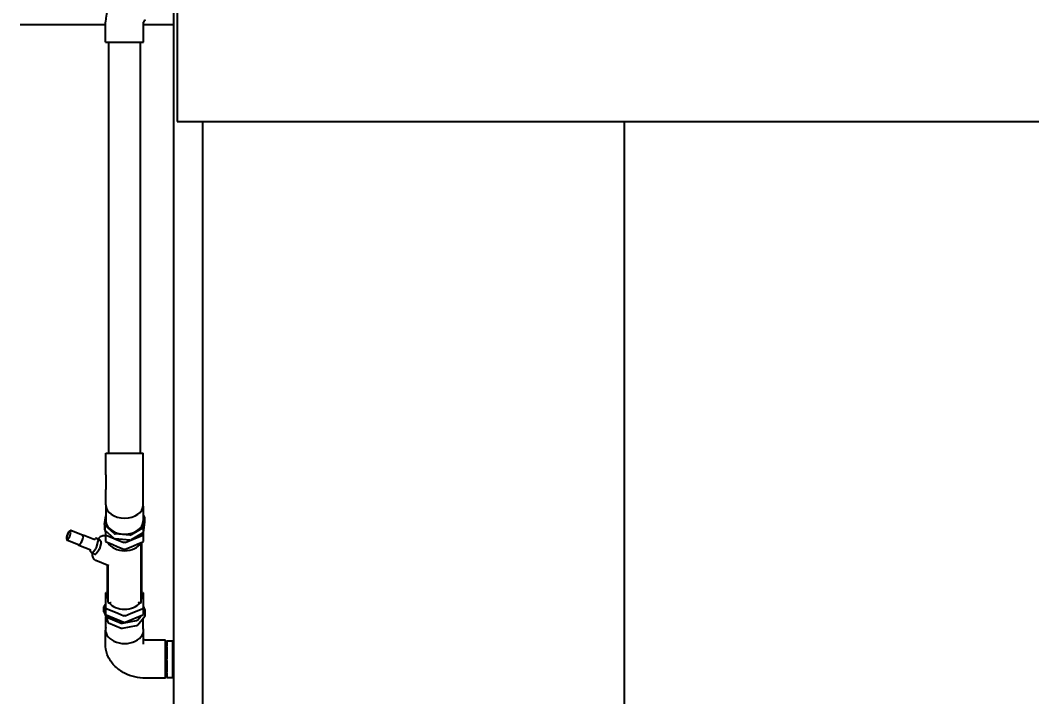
# Model space of a CAD drawing. Header units: millimetres. Extents: x 17046 to 32328, y 18593 to 29476.
# Drawn here: x 17323.8 to 17377, y 18934.4 to 18969.9 of the extents above; entities that cross this region are included whole.
import ezdxf

# ---------------------------------------------------------------- set-up
doc = ezdxf.new("R2010")
doc.units = ezdxf.units.MM
doc.header["$LTSCALE"] = 5
for name, color, linetype in [('COIL-CONTROL', 2, 'Continuous'), ('RECIRCULATION-CONTROL', 3, 'Continuous'), ('UNIT', 6, 'Continuous')]:
    doc.layers.add(name, color=color, linetype=linetype)
doc.styles.add('SUBMITTAL', font='romans.shx', dxfattribs={"width": 0.75})
doc.dimstyles.new('SUBMITTAL', dxfattribs={"dimtxt": 0.09375, "dimasz": 0.09375, "dimexe": 0.03125, "dimexo": 0.0625, "dimgap": 0.0625, "dimtad": 0, "dimdec": 4, "dimzin": 4, "dimdsep": 46, "dimlunit": 4, "dimtxsty": 'SUBMITTAL', "dimcen": 0.09375, "dimclre": 6, "dimadec": 0, "dimazin": 0, "dimtfac": 1, "dimtdec": 0, "dimtofl": 0, "dimtmove": 0, "dimatfit": 3, "dimfxl": 0, "dimfrac": 2, "dimtolj": 1, "dimtzin": 4, "dimarcsym": 0})

# ---------------------------------------------------------------- blocks, each defined once
blk = doc.blocks.new('*D33')
at = {"layer": 'UNIT', "color": 6, "lineweight": -2}
for p, q in [((17307.364, 18963.53), (17307.364, 18849.843)), ((17331.904, 18890.058), (17331.904, 18849.843))]:
    blk.add_line(p, q, dxfattribs=at)
at = {"layer": 'UNIT', "color": 3, "lineweight": -2}
for p, q in [((17312.294, 18852.66), (17326.974, 18852.66)), ((17331.904, 18852.66), (17341.762, 18852.66))]:
    blk.add_line(p, q, dxfattribs=at)
at = {"layer": 'UNIT', "color": 3}
for points in [[(17312.294, 18853.481), (17312.294, 18851.838), (17307.364, 18852.66)], [(17326.974, 18853.481), (17326.974, 18851.838), (17331.904, 18852.66)]]:
    blk.add_solid(points, dxfattribs=at)
at = {"layer": 'UNIT', "color": 3, "insert": (17358.751, 18852.66), "char_height": 4.9294, "attachment_point": 5, "style": 'SUBMITTAL'}
blk.add_mtext('\\A1;2\'-0 1/2"', dxfattribs=at)

msp = doc.modelspace()

# ---------------------------------------------------------------- linework, layer by layer
at = {"layer": 'COIL-CONTROL'}
msp.add_line((17323.8361, 18969.7068), (17331.9036, 18969.7068), dxfattribs=at)
at = {"layer": 'RECIRCULATION-CONTROL'}
for p, q in [((17326.3315, 18942.9344), (17326.2747, 18942.7256)), ((17326.4452, 18943.0736), (17326.3315, 18942.9344)), ((17326.3315, 18942.656), (17326.4452, 18942.7952)), ((17326.502, 18943.004), (17326.4452, 18943.0736)), ((17326.4452, 18942.7952), (17326.502, 18943.004)), ((17327.1062, 18942.8694), (17326.5266, 18943.106)), ((17327.7615, 18942.6232), (17327.1432, 18942.8756)), ((17326.2747, 18942.7256), (17326.3315, 18942.656)), ((17326.8979, 18942.3591), (17326.3183, 18942.5957)), ((17327.5383, 18942.0764), (17326.92, 18942.3288)), ((17327.7339, 18942.6344), (17327.7808, 18942.6919)), ((17327.8361, 18942.7076), (17327.7808, 18942.6919)), ((17327.8361, 18942.2255), (17327.8066, 18942.1653)), ((17327.8361, 18942.7076), (17328.0066, 18942.638)), ((17327.9247, 18942.5992), (17327.8361, 18942.7076)), ((17327.8361, 18942.2255), (17327.9247, 18942.5509)), ((17327.9247, 18942.5992), (17327.9247, 18942.5509)), ((17327.4914, 18942.0956), (17327.5114, 18942.0447)), ((17327.5114, 18942.0447), (17327.6, 18941.9362)), ((17327.6295, 18941.9483), (17327.6, 18941.9362)), ((17327.6, 18941.9362), (17327.7704, 18941.8667)), ((17327.6295, 18941.9483), (17327.8066, 18942.1653)), ((17327.7704, 18941.8667), (17327.8, 18941.8787)), ((17327.9771, 18942.0957), (17327.8, 18941.8787)), ((17327.9771, 18942.0957), (17328.0066, 18942.1559)), ((17331.4736, 18937.3597), (17330.4173, 18937.3597)), ((17331.4736, 18935.3597), (17331.4736, 18937.3597)), ((17331.4736, 18937.1897), (17331.5291, 18937.1897)), ((17331.5291, 18937.3123), (17331.5291, 18937.323)), ((17331.5291, 18937.323), (17331.8411, 18937.323)), ((17331.5291, 18937.3123), (17331.5291, 18937.0465)), ((17331.5291, 18936.9795), (17331.5291, 18937.0465)), ((17331.5291, 18936.9795), (17331.5291, 18936.3754)), ((17331.8411, 18937.323), (17331.8411, 18935.3964)), ((17331.5291, 18936.2836), (17331.5291, 18936.3754)), ((17331.5291, 18936.2836), (17331.5291, 18935.6951)), ((17331.4736, 18935.3597), (17330.4173, 18935.3597)), ((17331.4736, 18935.5297), (17331.5291, 18935.5297)), ((17331.5291, 18935.6322), (17331.5291, 18935.6951)), ((17331.5291, 18935.6322), (17331.5291, 18935.4041)), ((17331.5291, 18935.3964), (17331.5291, 18935.4041)), ((17331.5291, 18935.3964), (17331.8411, 18935.3964))]:
    msp.add_line(p, q, dxfattribs=at)
msp.add_arc((17330.4173, 18969.8282), 2.1, 90, 180, dxfattribs=at)
msp.add_ellipse((17327.002, 18942.6143), major_axis=(0.1042, 0.2551), ratio=0.3535534, start_param=3.1415927, end_param=6.2831853, dxfattribs=at)
for points, knots in [([(17326.5266, 18943.106), (17326.5163, 18943.1102), (17326.5051, 18943.1117), (17326.4818, 18943.1102), (17326.47, 18943.1063), (17326.4417, 18943.0923), (17326.4261, 18943.0797), (17326.3939, 18943.0468), (17326.3777, 18943.0256), (17326.348, 18942.9794), (17326.3345, 18942.9547), (17326.3106, 18942.9036), (17326.3002, 18942.8771), (17326.2829, 18942.8245), (17326.2761, 18942.7982), (17326.2669, 18942.7476), (17326.2646, 18942.7233), (17326.2655, 18942.677), (17326.2688, 18942.6553), (17326.2818, 18942.6279), (17326.2865, 18942.6204), (17326.2995, 18942.6063), (17326.3083, 18942.5998), (17326.3183, 18942.5957)], [5.4261134, 5.4261134, 5.4261134, 5.4261134, 5.5971606, 5.5971606, 5.8067275, 5.8067275, 6.1423947, 6.1423947, 6.5140367, 6.5140367, 6.8590182, 6.8590182, 7.195944, 7.195944, 7.5335492, 7.5335492, 7.8809672, 7.8809672, 8.2554135, 8.2554135, 8.4021613, 8.4021613, 8.567706, 8.567706, 8.567706, 8.567706]), ([(17327.0886, 18942.8766), (17327.0887, 18942.8766), (17327.0888, 18942.8767), (17327.0973, 18942.8793), (17327.1062, 18942.881), (17327.1247, 18942.8809), (17327.1343, 18942.8792), (17327.1432, 18942.8756)], [0.56947316, 0.56947316, 0.56947316, 0.56947316, 0.5715822, 0.5715822, 0.71432707, 0.71432707, 0.85707195, 0.85707195, 0.85707195, 0.85707195]), ([(17326.92, 18942.3288), (17326.9111, 18942.3325), (17326.903, 18942.3379), (17326.8898, 18942.3508), (17326.8846, 18942.3582), (17326.8804, 18942.3661), (17326.8803, 18942.3662), (17326.8803, 18942.3663)], [3.9986646, 3.9986646, 3.9986646, 3.9986646, 4.14140948, 4.14140948, 4.28415435, 4.28415435, 4.28626339, 4.28626339, 4.28626339, 4.28626339]), ([(17327.6183, 18941.9288), (17327.6178, 18941.9208), (17327.6174, 18941.9129), (17327.615, 18941.8356), (17327.6196, 18941.7687), (17327.6592, 18941.6766), (17327.6707, 18941.6555), (17327.708, 18941.6054), (17327.7387, 18941.5767), (17327.7839, 18941.5529), (17327.7914, 18941.5494), (17327.7992, 18941.5462)], [7.75903695, 7.75903695, 7.75903695, 7.75903695, 7.80734887, 7.80734887, 8.23326363, 8.23326363, 8.35694093, 8.35694093, 8.53344057, 8.53344057, 8.56770601, 8.56770601, 8.56770601, 8.56770601])]:
    msp.add_open_spline(points, degree=3, knots=knots, dxfattribs=at)
at = {"layer": 'UNIT'}
for p, q in [((17331.9036, 18892.8745), (17331.9036, 18973.2292)), ((17332.0702, 18973.0507), (17332.0702, 18964.6004)), ((17332.0702, 18964.6004), (17615.2362, 18964.6004)), ((17333.4036, 18964.6004), (17333.4036, 18898.9392)), ((17355.5573, 18964.6004), (17355.5573, 18901.0927))]:
    msp.add_line(p, q, dxfattribs=at)

# ---------------------------------------------------------------- dimensions: what is measured, and where the dimension line sits
at = {"layer": 'UNIT', "color": 3}
dim = msp.add_linear_dim(base=(17331.9036, 18852.6597), p1=(17307.3644, 18966.3465), p2=(17331.9036, 18892.8745), angle=180, dimstyle='SUBMITTAL', override={"dimscale": 70.42, "dimtxt": 0.07, "dimasz": 0.07, "dimexe": 0.04, "dimexo": 0.04, "dimgap": 0.03125, "dimdec": 3, "dimzin": 3, "dimclrd": 3, "dimclrt": 3, "dimtdec": 3, "dimtix": 1}, dxfattribs=at)
dim.commit()
dim.dimension.update_dxf_attribs({"geometry": '*D33', "text_midpoint": (17358.7512, 18852.6597), "dimtype": 160})

# ---------------------------------------------------------------- next in the draw order: wipeouts: each hides what was drawn before it
msp.add_wipeout([(17328.3173, 18968.7719), (17328.3173, 18969.8282), (17330.3173, 18969.8282), (17330.3173, 18968.7719)]).dxf.layer = 'RECIRCULATION-CONTROL'

# ---------------------------------------------------------------- next in the draw order: linework, layer by layer
at = {"layer": 'RECIRCULATION-CONTROL'}
for p, q in [((17328.3173, 18968.7719), (17328.3173, 18969.8282)), ((17330.3173, 18968.7719), (17330.3173, 18969.8282))]:
    msp.add_line(p, q, dxfattribs=at)
msp.add_arc((17330.4173, 18969.8282), 0.1, 90, 180, dxfattribs=at)

# ---------------------------------------------------------------- next in the draw order: wipeouts: each hides what was drawn before it
msp.add_wipeout([(17328.3173, 18968.7719), (17328.3173, 18947.1784), (17328.3173, 18935.3597), (17330.4173, 18935.3597), (17330.3173, 18968.7719)]).dxf.layer = 'RECIRCULATION-CONTROL'

# ---------------------------------------------------------------- next in the draw order: linework, layer by layer
for p, q in [((17328.3173, 18968.7719), (17330.3173, 18968.7719)), ((17328.4873, 18947.1784), (17328.4873, 18968.7719)), ((17330.1473, 18947.1784), (17330.1473, 18968.7719)), ((17328.333, 18947.1784), (17330.3017, 18947.1784)), ((17328.333, 18946.0332), (17328.333, 18947.1784)), ((17330.3017, 18946.0332), (17330.3017, 18947.1784)), ((17328.333, 18946.0332), (17328.333, 18945.2675)), ((17330.3017, 18945.2675), (17330.3017, 18946.0332)), ((17328.333, 18944.4577), (17328.333, 18945.2675)), ((17330.3017, 18944.4577), (17330.3017, 18945.2675)), ((17328.3373, 18944.3922), (17328.3373, 18943.6212)), ((17330.2973, 18944.3922), (17330.2973, 18943.6212)), ((17328.2673, 18943.4283), (17328.3373, 18943.8906)), ((17330.2973, 18943.9053), (17330.3479, 18943.8609)), ((17330.3679, 18943.8209), (17330.3679, 18943.5558)), ((17328.2668, 18943.4215), (17328.2668, 18943.1563)), ((17328.7678, 18942.9598), (17328.2867, 18943.3815)), ((17330.3674, 18943.8142), (17330.2858, 18943.2754)), ((17330.3674, 18943.549), (17330.2858, 18943.0102)), ((17328.7678, 18942.6946), (17328.2867, 18943.1164)), ((17328.3173, 18943.0895), (17328.3173, 18942.9036)), ((17328.3514, 18942.8619), (17328.3173, 18942.9036)), ((17328.3173, 18942.9036), (17328.3173, 18942.5417)), ((17328.3514, 18942.8619), (17328.7753, 18942.6888)), ((17329.5902, 18942.8787), (17328.8283, 18942.9364)), ((17329.3514, 18942.4814), (17330.2832, 18942.8619)), ((17330.2528, 18943.2326), (17329.6563, 18942.8925)), ((17330.2528, 18942.9675), (17329.6563, 18942.6273)), ((17330.3173, 18942.9036), (17330.2832, 18942.8619)), ((17330.3173, 18942.9036), (17330.3173, 18943.2187)), ((17330.3173, 18942.5417), (17330.3173, 18942.9036)), ((17328.0066, 18942.638), (17328.0952, 18942.5296)), ((17328.0952, 18942.4813), (17328.0066, 18942.1559)), ((17328.0952, 18942.4813), (17328.0952, 18942.5296)), ((17328.3173, 18942.5417), (17328.3514, 18942.4999)), ((17328.6637, 18942.3725), (17328.3514, 18942.4999)), ((17328.971, 18942.247), (17328.6637, 18942.3725)), ((17328.8131, 18942.6734), (17329.2832, 18942.4814)), ((17329.5902, 18942.6136), (17328.8283, 18942.6713)), ((17329.2832, 18942.1195), (17328.971, 18942.247)), ((17329.3514, 18942.4814), (17329.2832, 18942.4814)), ((17329.6637, 18942.247), (17329.3514, 18942.1195)), ((17329.971, 18942.3725), (17329.6637, 18942.247)), ((17330.2832, 18942.4999), (17329.971, 18942.3725)), ((17330.1923, 18939.349), (17330.1923, 18942.4628)), ((17330.2317, 18939.5978), (17330.2317, 18942.4789)), ((17330.2832, 18942.4999), (17330.3173, 18942.5417)), ((17329.2832, 18942.1195), (17329.3514, 18942.1195)), ((17329.3173, 18942.1099), (17329.2832, 18942.1195)), ((17329.3514, 18942.1195), (17329.3173, 18942.1099)), ((17328.4897, 18941.2643), (17327.7992, 18941.5462)), ((17328.403, 18941.2997), (17328.403, 18940.9563)), ((17328.4423, 18941.2837), (17328.4423, 18939.349)), ((17328.403, 18940.9563), (17328.403, 18939.5978)), ((17328.3173, 18939.8227), (17328.3514, 18939.8644)), ((17328.3173, 18939.8227), (17328.3173, 18939.5677)), ((17328.3173, 18939.5677), (17328.3173, 18939.3168)), ((17328.403, 18939.8855), (17328.3514, 18939.8644)), ((17330.2832, 18939.8644), (17330.2317, 18939.8855)), ((17330.2832, 18939.8644), (17330.3173, 18939.8227)), ((17330.3173, 18939.5677), (17330.3173, 18939.8227)), ((17330.3173, 18939.3168), (17330.3173, 18939.5677)), ((17328.2345, 18938.8345), (17328.2345, 18939.0997)), ((17328.2376, 18939.0831), (17328.3173, 18938.8739)), ((17328.3173, 18939.2185), (17328.2465, 18939.1314)), ((17328.3173, 18939.3168), (17328.3173, 18939.0618)), ((17328.3514, 18939.0201), (17328.3173, 18939.0618)), ((17328.3173, 18939.0618), (17328.3173, 18938.6999)), ((17328.4817, 18939.3212), (17328.579, 18939.3212)), ((17330.153, 18939.3212), (17330.0557, 18939.3212)), ((17330.3173, 18939.0618), (17330.2832, 18939.0201)), ((17330.3173, 18939.0618), (17330.3173, 18939.3168)), ((17330.3971, 18938.9335), (17330.3173, 18939.1427)), ((17330.3173, 18938.6999), (17330.3173, 18939.0618)), ((17328.2376, 18938.8179), (17328.437, 18938.2948)), ((17328.3173, 18938.6999), (17328.3514, 18938.6582)), ((17328.3373, 18937.9286), (17328.3373, 18938.5563)), ((17328.3514, 18939.0201), (17328.6637, 18938.8926)), ((17329.2832, 18938.2778), (17328.3514, 18938.6582)), ((17328.4085, 18938.6349), (17328.437, 18938.5599)), ((17328.4791, 18938.5213), (17329.1433, 18938.2511)), ((17328.6637, 18938.8926), (17328.971, 18938.7672)), ((17328.971, 18938.7672), (17329.2832, 18938.6397)), ((17329.3514, 18938.6397), (17329.2832, 18938.6397)), ((17329.3514, 18938.6397), (17329.6637, 18938.7672)), ((17330.2832, 18938.6582), (17329.3514, 18938.2778)), ((17329.6637, 18938.7672), (17329.971, 18938.8926)), ((17329.971, 18938.8926), (17330.2832, 18939.0201)), ((17330.006, 18938.1504), (17330.3882, 18938.6201)), ((17330.006, 18938.4156), (17330.1638, 18938.6094)), ((17330.2832, 18938.6582), (17330.3173, 18938.6999)), ((17330.2973, 18937.9286), (17330.2973, 18938.5084)), ((17330.3173, 18938.7982), (17330.3882, 18938.8852)), ((17330.4002, 18938.6518), (17330.4002, 18938.917)), ((17328.4791, 18938.2562), (17329.1433, 18937.9859)), ((17329.2116, 18938.2448), (17329.9515, 18938.3859)), ((17329.2116, 18937.9797), (17329.9515, 18938.1207)), ((17329.3173, 18938.2682), (17329.2832, 18938.2778)), ((17329.2832, 18938.2778), (17329.3514, 18938.2778)), ((17329.3514, 18938.2778), (17329.3173, 18938.2682)), ((17328.3173, 18937.1375), (17328.3173, 18937.8844)), ((17330.3173, 18937.1375), (17330.3173, 18937.8844))]:
    msp.add_line(p, q, dxfattribs=at)
for centre, major_axis, start_param, end_param in [((17329.3173, 18944.4577), (0.9844, 0), 3.1415927, 6.2831853), ((17330.2779, 18943.8209), (0.09, 0), 6.1764899, 6.9618881), ((17328.3568, 18943.4215), (-0.09, 0), 6.1764899, 6.9618881), ((17329.3173, 18943.6212), (0.98, 0), 3.1415927, 6.2831853), ((17330.2779, 18943.5558), (0.09, 0), 6.1764899, 6.2831853), ((17328.3568, 18943.1563), (-0.09, 0), 0, 0.6787028), ((17328.8379, 18942.9997), (-0.09, 0), 0.6787028, 1.4641009), ((17329.5998, 18942.942), (-0.09, 0), 1.4641009, 2.2494991), ((17330.1963, 18943.2822), (0.09, 0), 5.3910918, 6.1764899), ((17330.1963, 18943.017), (0.09, 0), 5.3910918, 6.1764899), ((17329.3173, 18942.7175), (0.9375, 0), 3.5442199, 5.880558), ((17328.8379, 18942.7346), (-0.09, 0), 0.6787028, 1.4641009), ((17329.5998, 18942.6768), (-0.09, 0), 1.4641009, 2.2494991), ((17328.4423, 18939.5978), (0, -0.0557), 4.712389, 6.2831853), ((17330.1923, 18939.5978), (0, -0.0557), 0, 1.5707963), ((17328.3245, 18939.0997), (-0.09, 0), 5.7611014, 6.5464996), ((17328.4817, 18939.349), (-0.0394, 0), 0, 1.5707963), ((17329.3173, 18939.6469), (0.9375, 0), 3.6552186, 5.7695593), ((17328.579, 18939.2933), (0.0394, 0), 0.6309122, 1.5707963), ((17330.0557, 18939.2933), (0.0394, 0), 1.5707963, 2.5106805), ((17330.153, 18939.349), (0.0394, 0), 4.712389, 6.2831853), ((17328.3245, 18938.8345), (-0.09, 0), 0, 0.2633143), ((17328.5239, 18938.5765), (-0.09, 0), 0.2633143, 1.0487124), ((17330.3102, 18938.917), (0.09, 0), 5.7611014, 6.5464996), ((17330.3102, 18938.6518), (0.09, 0), 5.7611014, 6.2831853), ((17329.3173, 18937.8844), (1, 0), 2.9412578, 6.4835201), ((17328.5239, 18938.3113), (-0.09, 0), 0.2633143, 1.0487124), ((17329.1882, 18938.3063), (0.09, 0), 4.1903051, 4.9757032), ((17329.1882, 18938.0411), (0.09, 0), 4.1903051, 4.9757032), ((17329.928, 18938.4473), (0.09, 0), 4.9757032, 5.7611014), ((17329.928, 18938.1821), (0.09, 0), 4.9757032, 5.7611014)]:
    msp.add_ellipse(centre, major_axis=major_axis, ratio=0.7071068, start_param=start_param, end_param=end_param, dxfattribs=at)
for points, knots in [([(17328.3173, 18942.8199), (17328.2876, 18942.8318), (17328.2559, 18942.8378), (17328.1921, 18942.8393), (17328.1608, 18942.8337), (17328.0941, 18942.8128), (17328.0619, 18942.7949), (17327.9909, 18942.7457), (17327.9554, 18942.7113), (17327.922, 18942.6726)], [5.42836889, 5.42836889, 5.42836889, 5.42836889, 5.55974028, 5.55974028, 5.71023887, 5.71023887, 5.92421725, 5.92421725, 6.23478242, 6.23478242, 6.23478242, 6.23478242]), ([(17330.4173, 18935.3597), (17330.2281, 18935.3597), (17330.0388, 18935.3806), (17329.6682, 18935.4657), (17329.4866, 18935.53), (17329.141, 18935.7075), (17328.9765, 18935.821), (17328.6834, 18936.1063), (17328.5545, 18936.2793), (17328.3856, 18936.6471), (17328.3354, 18936.8336), (17328.3187, 18937.0622), (17328.3173, 18937.0999), (17328.3173, 18937.1375)], [1.5707963, 1.5707963, 1.5707963, 1.5707963, 1.8849556, 1.8849556, 2.1991149, 2.1991149, 2.5132741, 2.5132741, 2.8274334, 2.8274334, 3.0900893, 3.0900893, 3.1415927, 3.1415927, 3.1415927, 3.1415927]), ([(17330.4173, 18937.3597), (17330.3974, 18937.3597), (17330.3775, 18937.3608), (17330.3441, 18937.3644), (17330.3303, 18937.3665), (17330.3173, 18937.369)], [1.57079633, 1.57079633, 1.57079633, 1.57079633, 1.7230172, 1.7230172, 1.83684133, 1.83684133, 1.83684133, 1.83684133])]:
    msp.add_open_spline(points, degree=3, knots=knots, dxfattribs=at)

doc.saveas('drawing.dxf')
